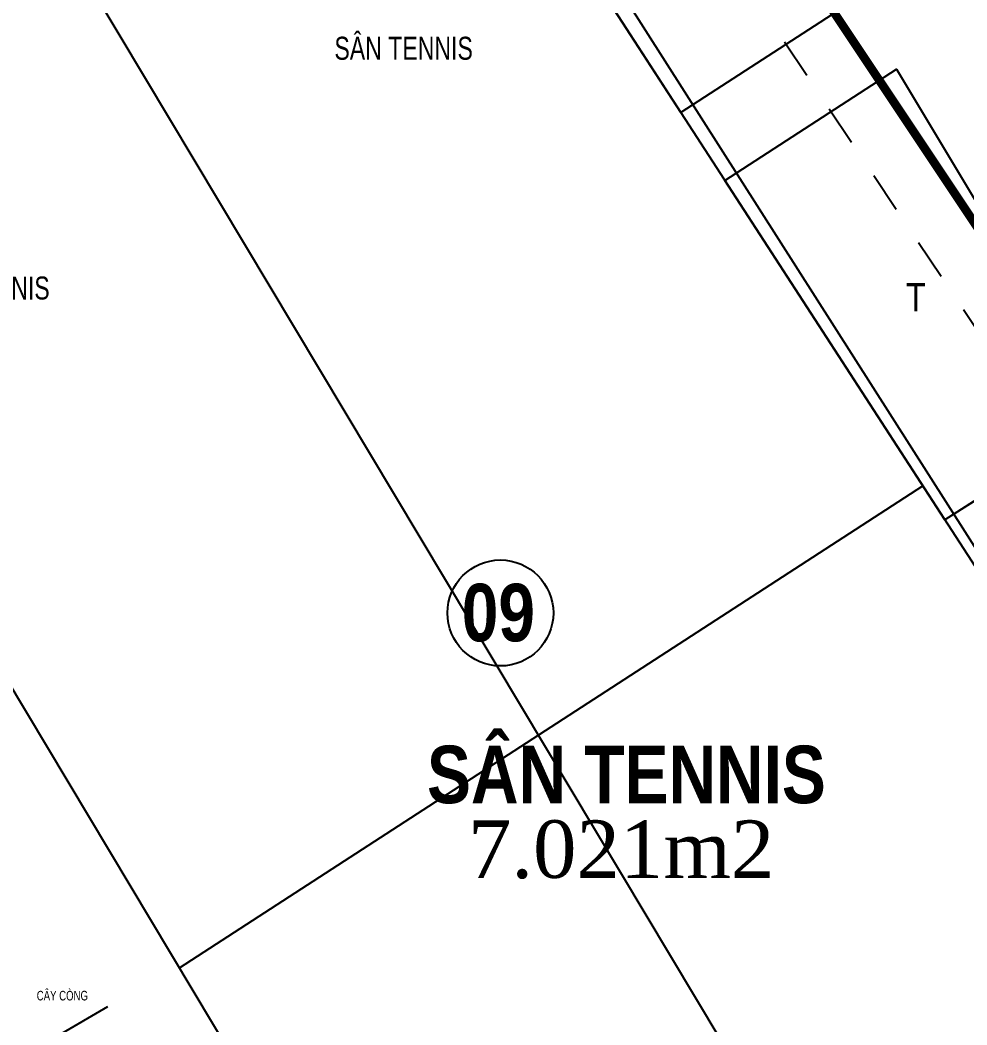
# Model space of a CAD drawing. Header units: millimetres. Extents: x 100 to 288, y -65 to 177.
# Drawn here: x 179.924 to 182.277, y 167.541 to 170.037 of the extents above; entities that cross this region are included whole.
import ezdxf
from ezdxf.enums import TextEntityAlignment as Align

# ---------------------------------------------------------------- set-up
doc = ezdxf.new("R2010")
doc.units = ezdxf.units.MM
doc.header["$LTSCALE"] = 0.3
doc.header["$MEASUREMENT"] = 0
doc.linetypes.add('DASHDOTX2', pattern=[2, 1, -0.5, 0, -0.5])
doc.linetypes.add('DASHED2', pattern=[0.375, 0.25, -0.125])
for name, color, linetype in [('HATCH1', 8, 'CONTINUOUS'), ('LAYER 1', 1, 'CONTINUOUS'), ('THAY', 4, 'CONTINUOUS')]:
    doc.layers.add(name, color=color, linetype=linetype)
doc.styles.add('DIM', font='VAVON.TTF')
doc.styles.add('VNI', font='VHELVCN.TTF')
doc.linetypes.add('FENCELINE2', pattern='A,0.25,-0.1,[132,ltypeshp.shx,S=0.1,R=0,X=-0.1,Y=0],-0.1,1', length=1.45)

# ---------------------------------------------------------------- blocks, each defined once
blk = doc.blocks.new('Nha tam')
at = {"layer": 'HATCH1', "style": 'VNI'}
blk.add_text('T', height=2, dxfattribs=at).set_placement((474231.768, 1112286.524, 0.047), align=Align.MIDDLE)

msp = doc.modelspace()

# ---------------------------------------------------------------- linework, layer by layer
at = {"layer": 'HATCH1', "ltscale": 5}
msp.add_lwpolyline([(177.94882, 171.63393), (179.91711, 172.67159), (180.25985, 172.58455), (184.53161, 166.18031), (181.59193, 164.5385), (181.59193, 164.5385), (181.59193, 164.5385)], dxfattribs=at)
at = {"layer": 'HATCH1', "linetype": 'FENCELINE2'}
for points in [[(178.38673, 170.91434), (178.38673, 170.91434), (178.38673, 170.91434), (178.38673, 170.91434), (180.21018, 172.00039), (181.07867, 170.55887), (184.06151, 165.9584), (182.97281, 165.31953), (182.06098, 164.77251), (178.38673, 170.91434)], [(182.97281, 165.31953), (179.29846, 171.45736)], [(180.32042, 167.68321), (182.16693, 168.88044)]]:
    msp.add_lwpolyline(points, dxfattribs=at)
at = {"layer": 'HATCH1', "ltscale": 5}
for points in [[(178.38673, 170.91434), (180.21018, 172.00039), (184.06151, 165.9584), (182.06098, 164.77251)], [(181.38046, 170.62736), (181.56544, 170.7374), (181.97008, 170.06928), (181.56599, 169.80728), (181.12916, 170.481)], [(181.67528, 169.63871), (182.10193, 169.91534), (182.5347, 169.19349), (182.59507, 169.23165), (182.68007, 169.08557), (182.22187, 168.7957)]]:
    msp.add_lwpolyline(points, close=True, dxfattribs=at)
at = {"layer": 'HATCH1', "linetype": 'Continuous', "ltscale": 0.7}
msp.add_lwpolyline([(181.13062, 170.47874), (181.56544, 170.7374), (181.97008, 170.06928), (181.56599, 169.80728), (181.13062, 170.47874)], dxfattribs=at)
msp.add_lwpolyline([(181.67528, 169.63871), (182.10193, 169.91534), (182.5347, 169.19349), (182.59507, 169.23165), (182.68007, 169.08557), (182.61525, 169.04722), (182.61525, 169.04722), (182.22187, 168.7957)], close=True, dxfattribs=at)
at = {"layer": 'HATCH1', "linetype": 'FENCELINE2', "ltscale": 2}
msp.add_lwpolyline([(178.74071, 166.76924), (180.14276, 167.5873)], dxfattribs=at)
at = {"layer": 'HATCH1'}
msp.add_circle((181.11756, 168.56437), 0.1316, dxfattribs=at)
at = {"layer": 'LAYER 1', "linetype": 'DASHED2', "lineweight": -2, "flags": 128}
msp.add_lwpolyline([(178.77643, 163.06713), (179.07998, 163.24856), (180.91066, 164.27182), (181.04108, 164.35672), (181.53337, 164.63675), (181.98923, 164.89605), (182.3955, 165.13688), (182.72489, 165.33214), (182.78409, 165.36723), (182.80312, 165.37857), (182.91461, 165.44084), (183.16252, 165.5793), (183.43137, 165.72945), (184.32697, 166.22965), (180.17148, 172.4596), (179.93517, 172.51961), (177.99853, 171.49864), (177.72951, 171.43877), (175.91125, 168.81254), (176.05154, 168.58022), (175.85445, 168.37383), (175.85296, 168.31213), (175.87498, 168.14819), (175.90918, 168.04269), (176.19292, 167.51146), (176.56833, 166.8567)], close=True, dxfattribs=at)
at = {"layer": 'THAY', "linetype": 'DASHDOTX2', "lineweight": -2, "ltscale": 0.3, "const_width": 0.02143, "flags": 128}
msp.add_lwpolyline([(178.72573, 162.87039), (179.15149, 163.12487), (180.98456, 164.14947), (181.11543, 164.23466), (181.60401, 164.51257), (182.06098, 164.77251), (182.46835, 165.01399), (182.79774, 165.20925), (182.85707, 165.24443), (182.87452, 165.25483), (182.98427, 165.31612), (183.23218, 165.45458), (183.50102, 165.60473), (184.53161, 166.18031), (180.25985, 172.58455), (179.91711, 172.67159), (177.94882, 171.63393), (177.64389, 171.56606), (175.74116, 168.81784), (175.87278, 168.59988), (175.71297, 168.43252), (175.70987, 168.3043), (175.73511, 168.1164), (175.7772, 167.98657), (176.06793, 167.44226), (176.44464, 166.78521), (178.72573, 162.87039)], dxfattribs=at)

# ---------------------------------------------------------------- block references
at = {"layer": 'HATCH1', "linetype": 'Continuous', "ltscale": 0.7, "xscale": 0.03504980631987564, "yscale": 0.03504980634066612, "zscale": 0.03504980631809729}
msp.add_blockref('Nha tam', (-16439.58203, -38816.0787, -0.00165), dxfattribs=at)

# ---------------------------------------------------------------- texts
at = {"layer": 'HATCH1', "style": 'DIM', "width": 0.75}
for s, height, p in [('SAÂN TENNIS', 0.0571431, (180.7052, 169.93843)), ('SAÂN TENNIS', 0.0571431, (179.65401, 169.34293)), ('CAÂY COØNG', 0.02381, (179.9657, 167.602, 0))]:
    msp.add_text(s, height=height, dxfattribs=at).set_placement(p)
at = {"layer": 'HATCH1', "linetype": 'DASHDOTX2', "char_height": 0.1428578, "width": 3.2960884, "attachment_point": 2}
for s, insert in [('{\\fVNI-Helve-Condense|b1|i0|c0|p2;09}', (181.11255, 168.63686)), ('{\\fVNI-Helve-Condense|b1|i0|c0|p2;SAÂN TENNIS}', (181.43071, 168.23474)), ('{\\fTimes New Roman|b0|i0|c0|p18;7.021m2}', (181.41758, 168.04922))]:
    msp.add_mtext(s, dxfattribs=dict(at, insert=insert))

doc.saveas('drawing.dxf')
